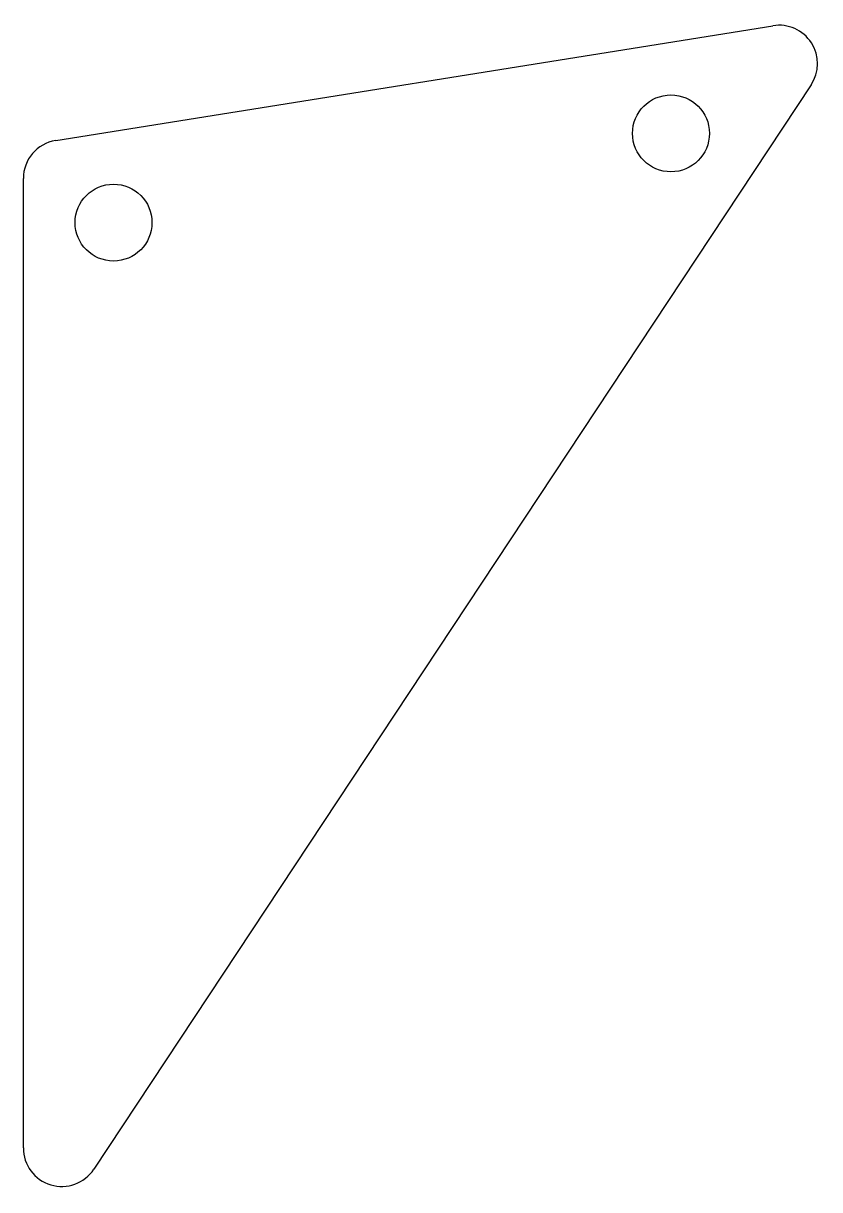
# Model space of a CAD drawing. Extents: x 115 to 166.8, y 117.1 to 193.
import ezdxf

# ---------------------------------------------------------------- set-up
doc = ezdxf.new("R2010")
doc.units = 0
doc.layers.get('0').update_dxf_attribs({"linetype": 'continuous'})

# ---------------------------------------------------------------- blocks, each defined once
blk = doc.blocks.new('SHAPE2DVIEW')
at = {"color": 0}
for p, q in [((117.105, 185.337), (163.738, 192.803)), ((166.219, 188.956), (119.585, 118.434)), ((115, 119.813), (115, 182.868))]:
    blk.add_line(p, q, dxfattribs=at)
for centre in [(157.103, 185.802), (120.864, 180)]:
    blk.add_circle(centre, 2.5, dxfattribs=at)
for centre, start, end in [((164.133, 190.335), -33.47512, 99.09627), ((117.5, 182.868), 99.09627, -180), ((117.5, 119.813), -180, -33.47512)]:
    blk.add_arc(centre, 2.5, start, end, dxfattribs=at)

msp = doc.modelspace()

# ---------------------------------------------------------------- block references
at = {"color": 0}
msp.add_blockref('SHAPE2DVIEW', (0, 0), dxfattribs=at)

doc.saveas('drawing.dxf')
